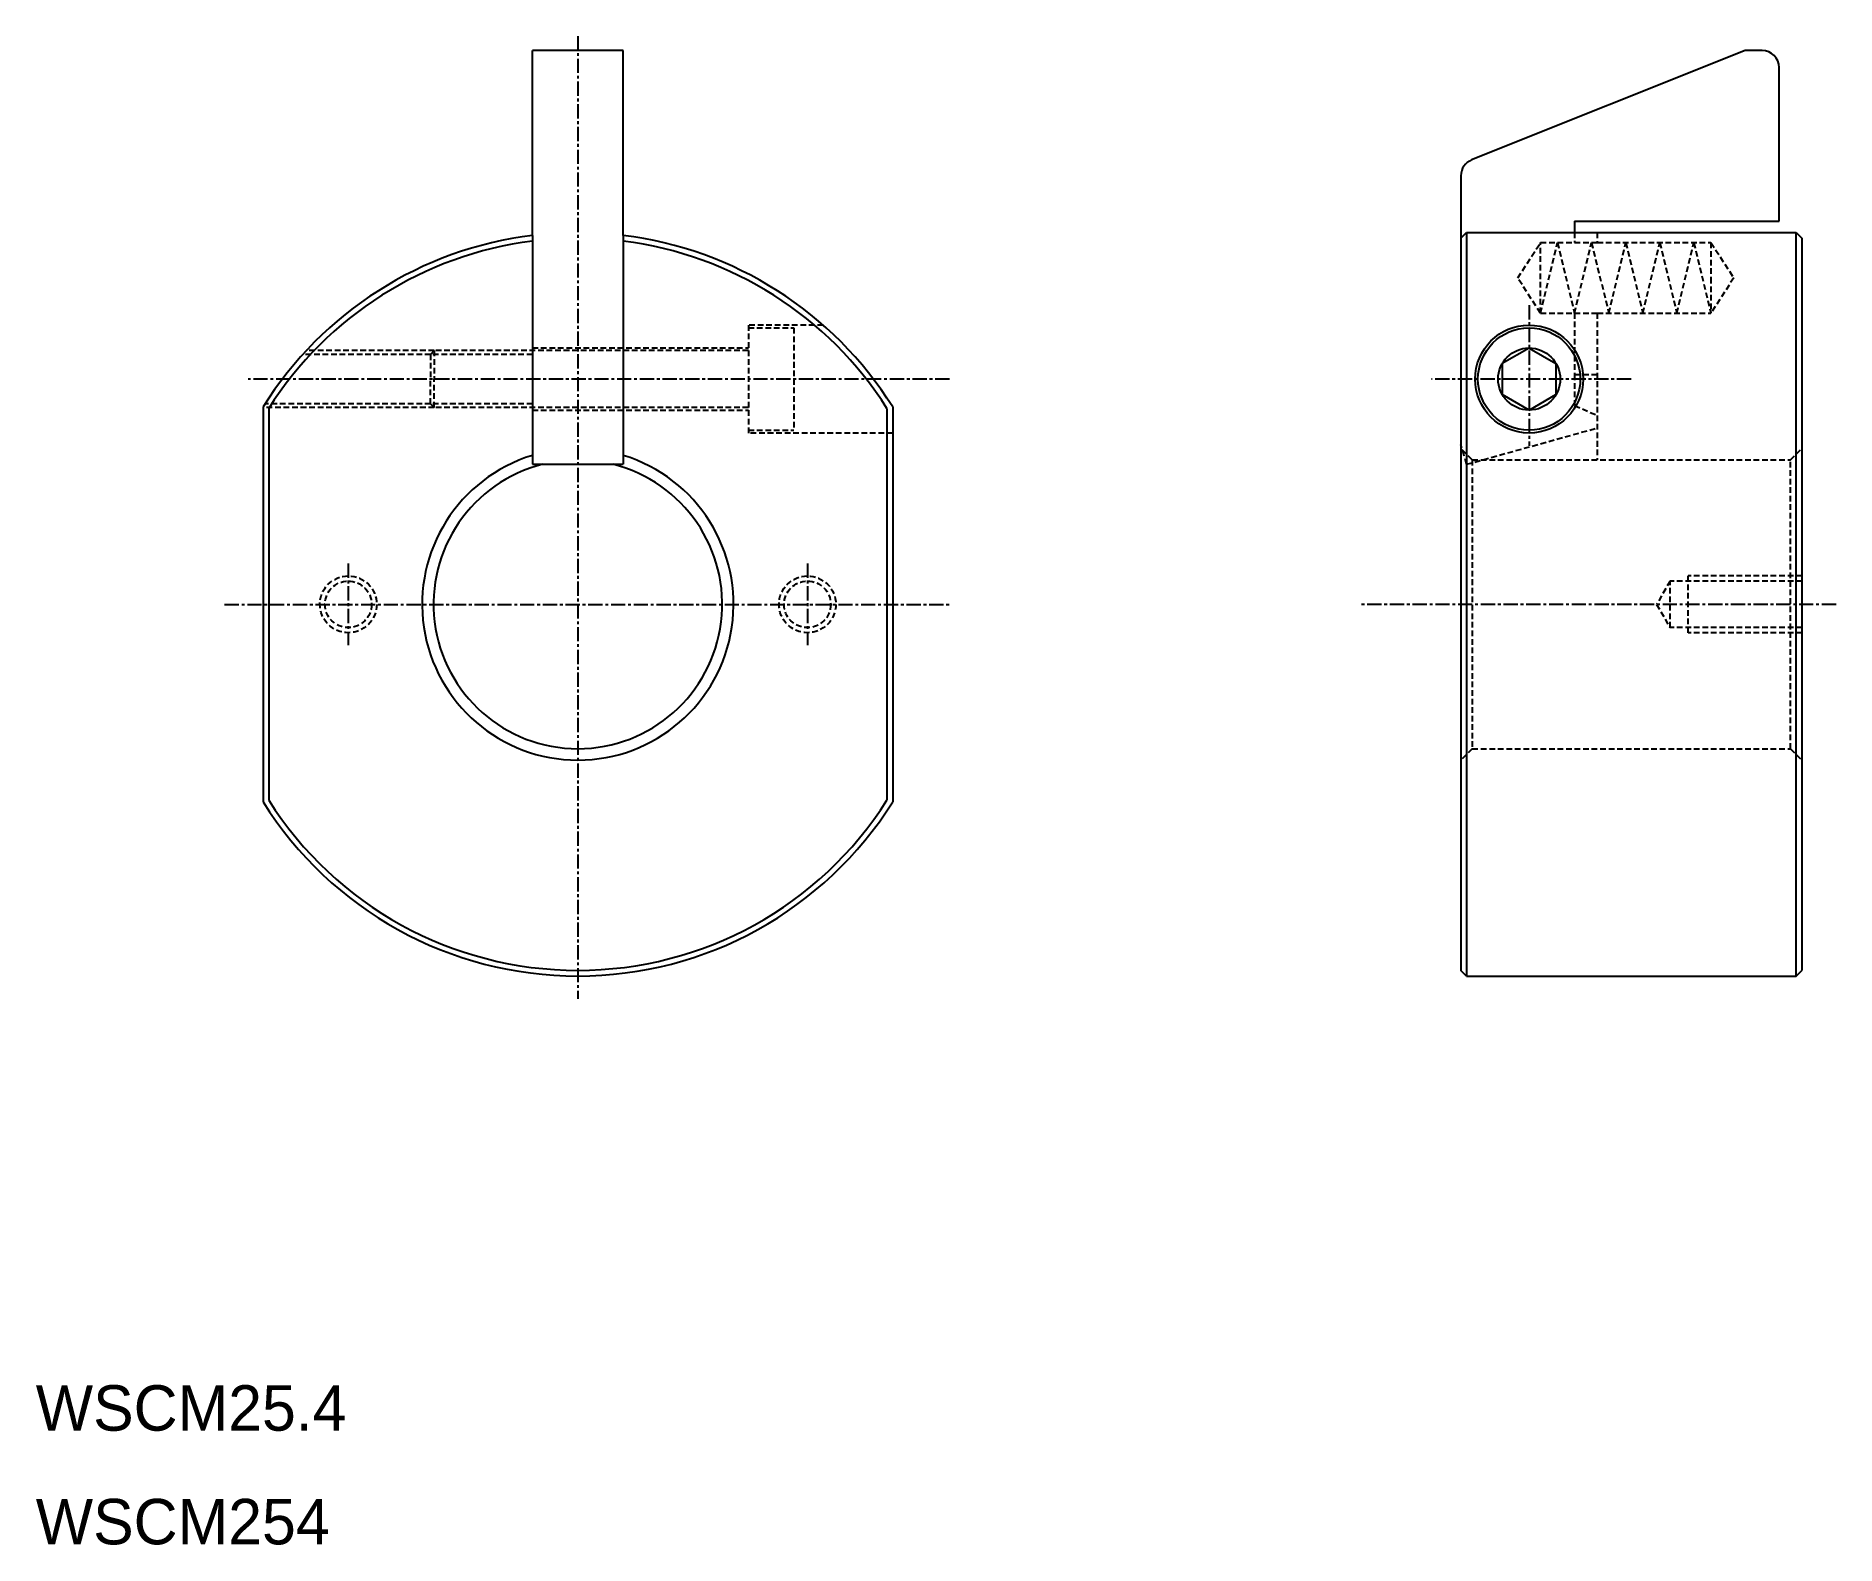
# Model space of a CAD drawing. Extents: x 10 to 168, y 10 to 143.
import ezdxf

# ---------------------------------------------------------------- set-up
doc = ezdxf.new("R2010")
doc.units = 0
doc.linetypes.add('CENTER', pattern=[2, 1.25, -0.25, 0.25, -0.25])
doc.linetypes.add('DASHED', pattern=[0.75, 0.5, -0.25])
doc.layers.get('0').update_dxf_attribs({"linetype": 'CONTINUOUS'})
doc.layers.add('CENTER', color=1, linetype='CENTER')

msp = doc.modelspace()

# ---------------------------------------------------------------- linework, layer by layer
at = {"color": 7, "linetype": 'CONTINUOUS'}
for p, q in [((53.7, 125.15), (53.7, 141.42)), ((61.7, 141.42), (53.7, 141.42)), ((61.7, 125.15), (61.7, 141.42)), ((160.4, 141.42), (136.34, 131.8)), ((161.9, 141.42), (160.4, 141.42)), ((163.4, 126.42), (163.4, 139.92)), ((135.4, 130.41), (135.4, 124.9)), ((53.7, 125.15), (53.7, 105.02)), ((61.7, 125.15), (61.7, 105.02)), ((135.4, 124.9), (135.9, 125.4)), ((135.9, 125.4), (164.9, 125.4)), ((135.9, 125.4), (135.9, 60)), ((145.4, 126.42), (163.4, 126.42)), ((145.4, 126.42), (145.4, 125.42)), ((164.9, 125.4), (165.4, 124.9)), ((164.9, 60), (164.9, 125.4)), ((135.4, 124.9), (135.4, 60.5)), ((165.4, 124.9), (165.4, 60.5)), ((141.4, 115.25), (139.04, 113.88)), ((141.4, 115.25), (143.76, 113.88)), ((139.04, 113.88), (139.04, 111.16)), ((143.76, 113.88), (143.76, 111.16)), ((141.4, 109.79), (139.04, 111.16)), ((141.4, 109.79), (143.76, 111.16)), ((30, 110.08), (30, 75.32)), ((30.5, 109.93), (30.5, 75.47)), ((84.9, 109.93), (84.9, 75.47)), ((85.4, 110.08), (85.4, 75.32)), ((53.7, 105.02), (54.64, 105.02)), ((54.64, 105.02), (60.76, 105.02)), ((60.76, 105.02), (61.7, 105.02)), ((135.9, 60), (135.4, 60.5)), ((164.9, 60), (165.4, 60.5)), ((135.9, 60), (164.9, 60))]:
    msp.add_line(p, q, dxfattribs=at)
at = {"color": 3, "linetype": 'DASHED'}
for p, q in [((145.4, 125.42), (145.4, 124.52)), ((147.4, 125.4), (147.4, 124.52)), ((140.4, 121.42), (142.4, 124.52)), ((142.4, 118.32), (143.9, 124.52)), ((142.4, 118.32), (142.4, 124.52)), ((142.4, 124.52), (145.4, 124.52)), ((143.9, 124.52), (145.4, 118.32)), ((145.4, 118.32), (146.9, 124.52)), ((145.4, 124.52), (147.4, 124.52)), ((146.9, 124.52), (148.4, 118.32)), ((147.4, 124.52), (157.4, 124.52)), ((148.4, 118.32), (149.9, 124.52)), ((149.9, 124.52), (151.4, 118.32)), ((151.4, 118.32), (152.9, 124.52)), ((152.9, 124.52), (154.4, 118.32)), ((154.4, 118.32), (155.9, 124.52)), ((155.9, 124.52), (157.4, 118.32)), ((157.4, 124.52), (159.4, 121.42)), ((157.4, 124.52), (157.4, 121.42)), ((142.4, 118.32), (140.4, 121.42)), ((159.4, 121.42), (157.4, 118.32)), ((157.4, 121.42), (157.4, 118.32)), ((72.7, 117.27), (72.7, 107.77)), ((79.28, 117.27), (72.7, 117.27)), ((142.4, 118.32), (145.4, 118.32)), ((145.4, 118.32), (145.4, 112.92)), ((145.4, 118.32), (147.4, 118.32)), ((147.4, 118.32), (157.4, 118.32)), ((147.4, 118.32), (147.4, 105.42)), ((72.7, 117.02), (76.7, 117.02)), ((76.7, 117.02), (76.7, 108.02)), ((44.74, 114.69), (33.5, 114.69)), ((45.06, 115.02), (33.8, 115.02)), ((45.06, 115.02), (44.74, 114.69)), ((53.7, 114.69), (44.74, 114.69)), ((44.74, 114.69), (44.74, 112.52)), ((72.7, 115.02), (45.06, 115.02)), ((45.06, 115.02), (45.06, 112.52)), ((53.7, 115.27), (72.7, 115.27)), ((44.74, 110.35), (44.74, 112.52)), ((45.06, 110.02), (45.06, 112.52)), ((145.4, 112.92), (145.4, 110.2)), ((145.4, 112.92), (147.4, 112.92)), ((45.06, 110.02), (30, 110.02)), ((44.74, 110.35), (30.17, 110.35)), ((53.7, 110.35), (44.74, 110.35)), ((45.06, 110.02), (44.74, 110.35)), ((72.7, 110.02), (45.06, 110.02)), ((53.7, 109.77), (72.7, 109.77)), ((145.4, 110.2), (147.4, 109.31)), ((72.7, 108.02), (76.7, 108.02)), ((85.4, 107.77), (72.7, 107.77)), ((135.9, 105.02), (147.4, 108.22)), ((135.9, 105.02), (135.4, 106.75)), ((136.4, 105.4), (135.4, 106.4)), ((164.4, 105.4), (165.4, 106.4)), ((136.4, 105.4), (164.4, 105.4)), ((136.4, 105.4), (136.4, 80)), ((164.4, 80), (164.4, 105.4)), ((165.4, 95.2), (155.4, 95.2)), ((155.4, 90.2), (155.4, 95.2)), ((153.8, 94.75), (152.62, 92.7)), ((165.4, 94.75), (153.8, 94.75)), ((153.8, 90.65), (153.8, 94.75)), ((152.62, 92.7), (153.8, 90.65)), ((165.4, 90.65), (153.8, 90.65)), ((165.4, 90.2), (155.4, 90.2)), ((136.4, 80), (135.4, 79)), ((136.4, 80), (164.4, 80)), ((164.4, 80), (165.4, 79))]:
    msp.add_line(p, q, dxfattribs=at)
at = {"color": 7, "linetype": 'CONTINUOUS'}
for radius in [4.75, 4.5, 2.73]:
    msp.add_circle((141.4, 112.52), radius, dxfattribs=at)
at = {"color": 3, "linetype": 'DASHED'}
for centre, radius in [((37.5, 92.7), 2.5), ((77.9, 92.7), 2.5), ((37.5, 92.7), 2.05), ((77.9, 92.7), 2.05)]:
    msp.add_circle(centre, radius, dxfattribs=at)
at = {"color": 7, "linetype": 'CONTINUOUS'}
for centre, radius, start, end in [((161.9, 139.92), 1.5, 0, 90), ((136.9, 130.41), 1.5, 111.8014, 180), ((57.7, 92.7), 32.7, 97.0263, 147.8971), ((57.7, 92.7), 32.7, 32.1029, 82.9737), ((57.7, 92.7), 32.2, 97.1359, 147.642), ((57.7, 92.7), 32.2, 32.358, 82.8641), ((57.7, 92.7), 13.7, 106.976, 73.024), ((57.7, 92.7), 12.7, 104.037, 75.963), ((57.7, 92.7), 32.7, 212.1029, 327.8971), ((57.7, 92.7), 32.2, 212.358, 327.642)]:
    msp.add_arc(centre, radius, start, end, dxfattribs=at)
at = {"layer": 'CENTER', "color": 1, "linetype": 'CENTER'}
for p, q in [((57.7, 142.7), (57.7, 58)), ((141.4, 119.02), (141.4, 106.63)), ((90.4, 112.52), (28.7, 112.52)), ((150.38, 112.52), (132.82, 112.52)), ((37.5, 96.29), (37.5, 89.11)), ((77.9, 96.29), (77.9, 89.11)), ((26.62, 92.7), (90.4, 92.7)), ((168.4, 92.7), (126.63, 92.7))]:
    msp.add_line(p, q, dxfattribs=at)

# ---------------------------------------------------------------- texts
at = {"color": 7, "linetype": 'CONTINUOUS'}
for s, p in [('WSCM25.4', (10, 20)), ('WSCM254', (10, 10))]:
    msp.add_text(s, height=4, dxfattribs=at).set_placement(p)

doc.saveas('drawing.dxf')
